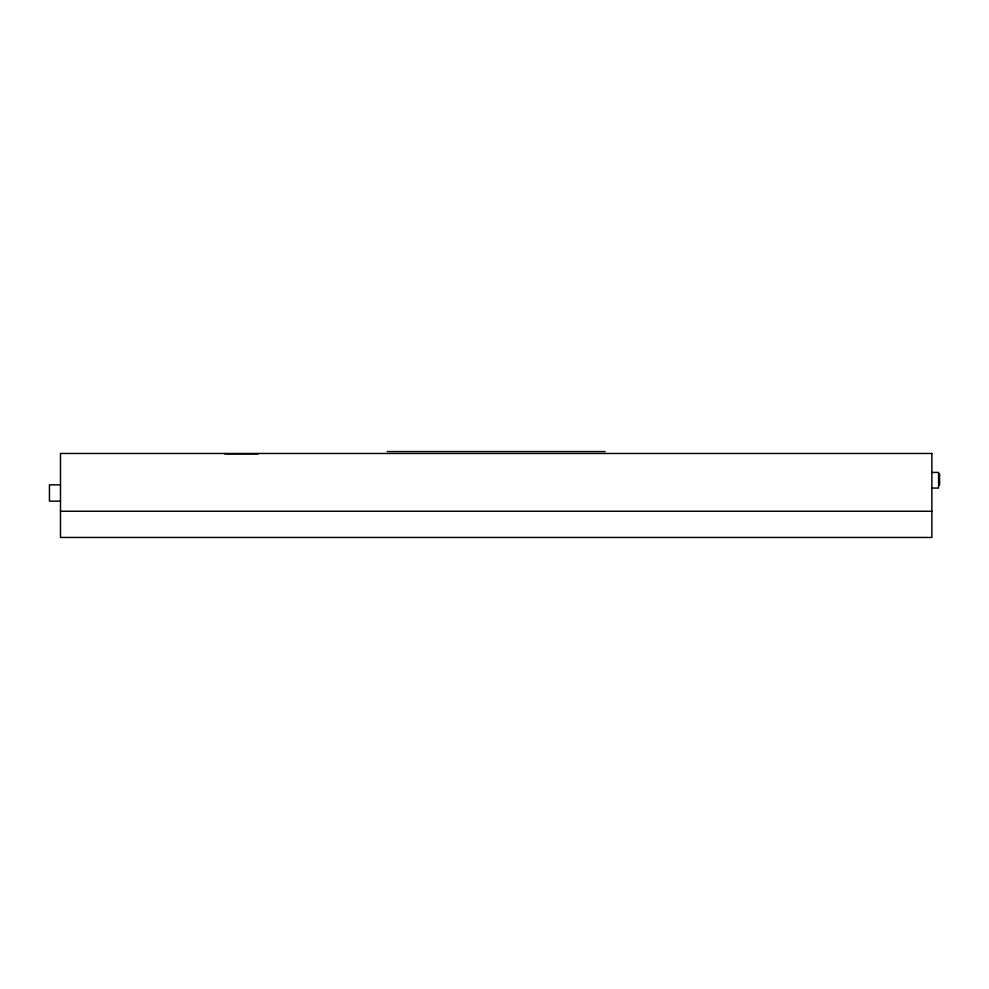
<?xml version="1.0" encoding="UTF-8"?>
<svg xmlns="http://www.w3.org/2000/svg" width="989" height="989" viewBox="0 0 989 989"><rect width="100%" height="100%" fill="white"/><g stroke="black" fill="none" stroke-linecap="round" stroke-linejoin="round"><path stroke-width="1.48" d="M387.255 451.553L605.107 451.553M224.849 453.951L258.203 453.951M931.873 472.433L938.586 472.433L938.586 488.059L931.873 488.059M938.586 475.61L939.55 475.61M938.586 482.335L939.55 482.335M60.49 484.845L49.45 484.845L49.45 501.163L60.49 501.163M60.49 511.251L931.873 511.251M939.55 473.694L939.55 485.203M931.873 453.469L60.49 453.469L60.49 537.447L931.873 537.447L931.873 453.469"/></g></svg>
